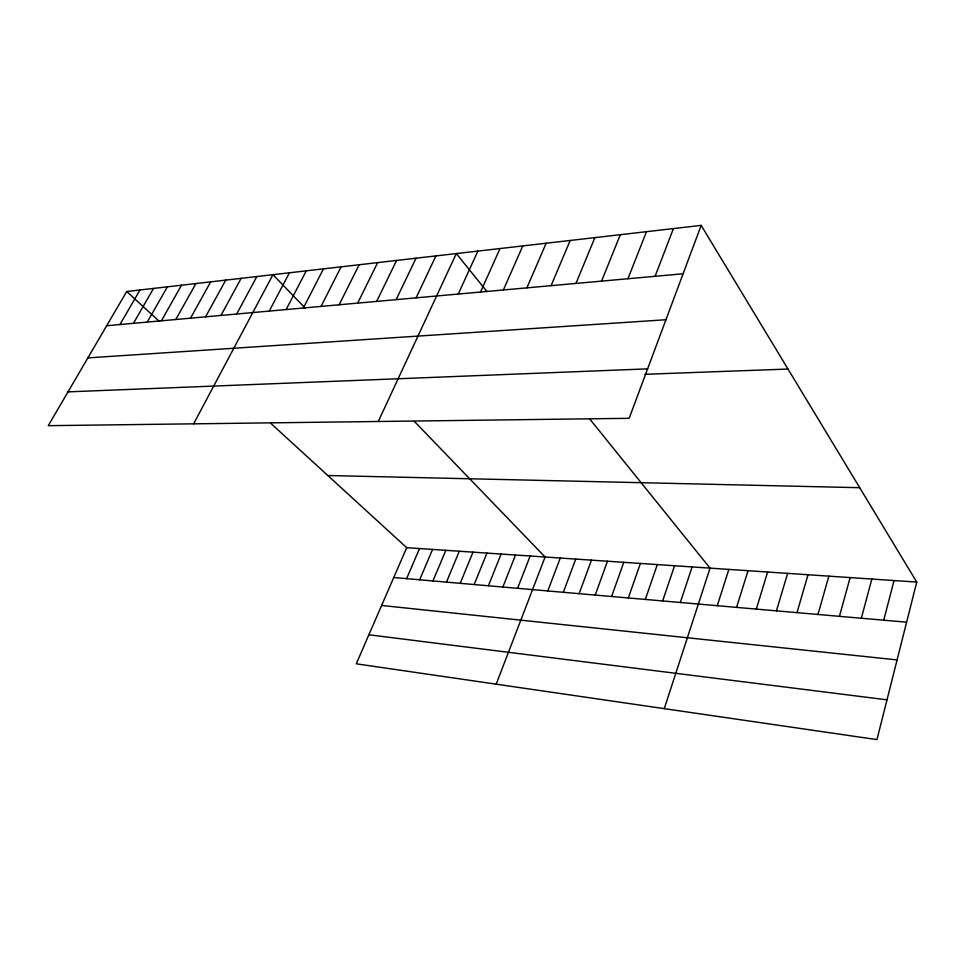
<?xml version="1.0" encoding="UTF-8"?>
<svg xmlns="http://www.w3.org/2000/svg" width="965" height="965" viewBox="0 0 965 965"><rect width="100%" height="100%" fill="white"/><g stroke="black" fill="none" stroke-linecap="round" stroke-linejoin="round"><path stroke-width="1.45" d="M916.75 582.076L876.944 739.612L356.278 663.811L406.711 547.686L916.75 582.076L701.157 225.388L126.692 291.514L48.25 425.674L629.144 418.315L701.157 225.388M883.723 620.193L894.06 580.544M861.335 618.239L871.853 579.048M839.429 616.333L850.129 577.589M817.982 614.464L828.851 576.153M796.994 612.642L808.019 574.742M776.439 610.857L787.621 573.367M756.307 609.096L767.633 572.016M736.597 607.383L748.044 570.701M717.272 605.706L728.852 569.41M664.27 708.648L710.047 568.144L590.013 419.329M680.325 602.486L692.134 566.925M662.653 600.942L674.571 565.743M645.32 599.434L657.322 564.585M628.299 597.95L640.398 563.439M611.605 596.503L623.788 562.318M595.212 595.079L607.48 561.22M579.121 593.68L591.461 560.146M563.319 592.305L575.731 559.085M547.794 590.942L560.279 558.035M496.191 684.173L545.092 557.01L414.468 421.5M655.102 276.292L673.413 228.584M517.578 588.312L530.171 556.009M502.862 587.034L515.515 555.02M627.938 278.74L646.478 231.684M488.399 585.779L501.1 554.043M601.569 281.117L620.314 234.7M474.177 584.537L486.927 553.09M460.209 583.318L472.995 552.149M575.96 283.421L594.886 237.619M446.469 582.124L459.304 551.232M432.959 580.954L445.83 550.315M551.087 285.664L570.182 240.466M419.666 579.796L432.573 549.423M406.603 578.662L419.534 548.542M526.902 287.847L546.154 243.228M503.392 289.97L522.777 245.918M480.522 292.033L500.027 248.548M458.266 294.036L477.88 251.093M378.28 421.488L456.312 253.578L486.951 291.551M416.12 297.835L435.915 255.918M396.145 299.645L416.012 258.21M376.676 301.394L396.603 260.441M357.677 303.107L377.665 262.625M339.137 304.783L359.173 264.76M321.043 306.412L341.115 266.835M303.384 308.004L323.48 268.861M286.135 309.56L306.255 270.851M269.271 311.08L289.416 272.781M193.627 423.828L272.962 274.675L305.024 307.944M236.715 314.011L256.871 276.533M220.973 315.434L241.129 278.342M205.581 316.822L225.738 280.115M190.527 318.173L210.672 281.852M175.799 319.512L195.931 283.541M161.384 320.802L181.504 285.206M147.271 322.081L167.367 286.834M133.46 323.323L153.531 288.426M119.937 324.542L139.973 289.983M106.681 325.736L683.099 273.771M87.875 357.894L665.934 319.741M68.02 391.862L647.599 368.859M644.934 374.299L787.983 369.04M327.823 475.516L859.706 487.699M393.744 577.54L906.618 622.184M381.621 605.453L897.088 659.915M368.895 634.777L887.004 699.83M126.692 291.514L159.346 321.381M270.719 423.273L406.711 547.686"/></g></svg>
